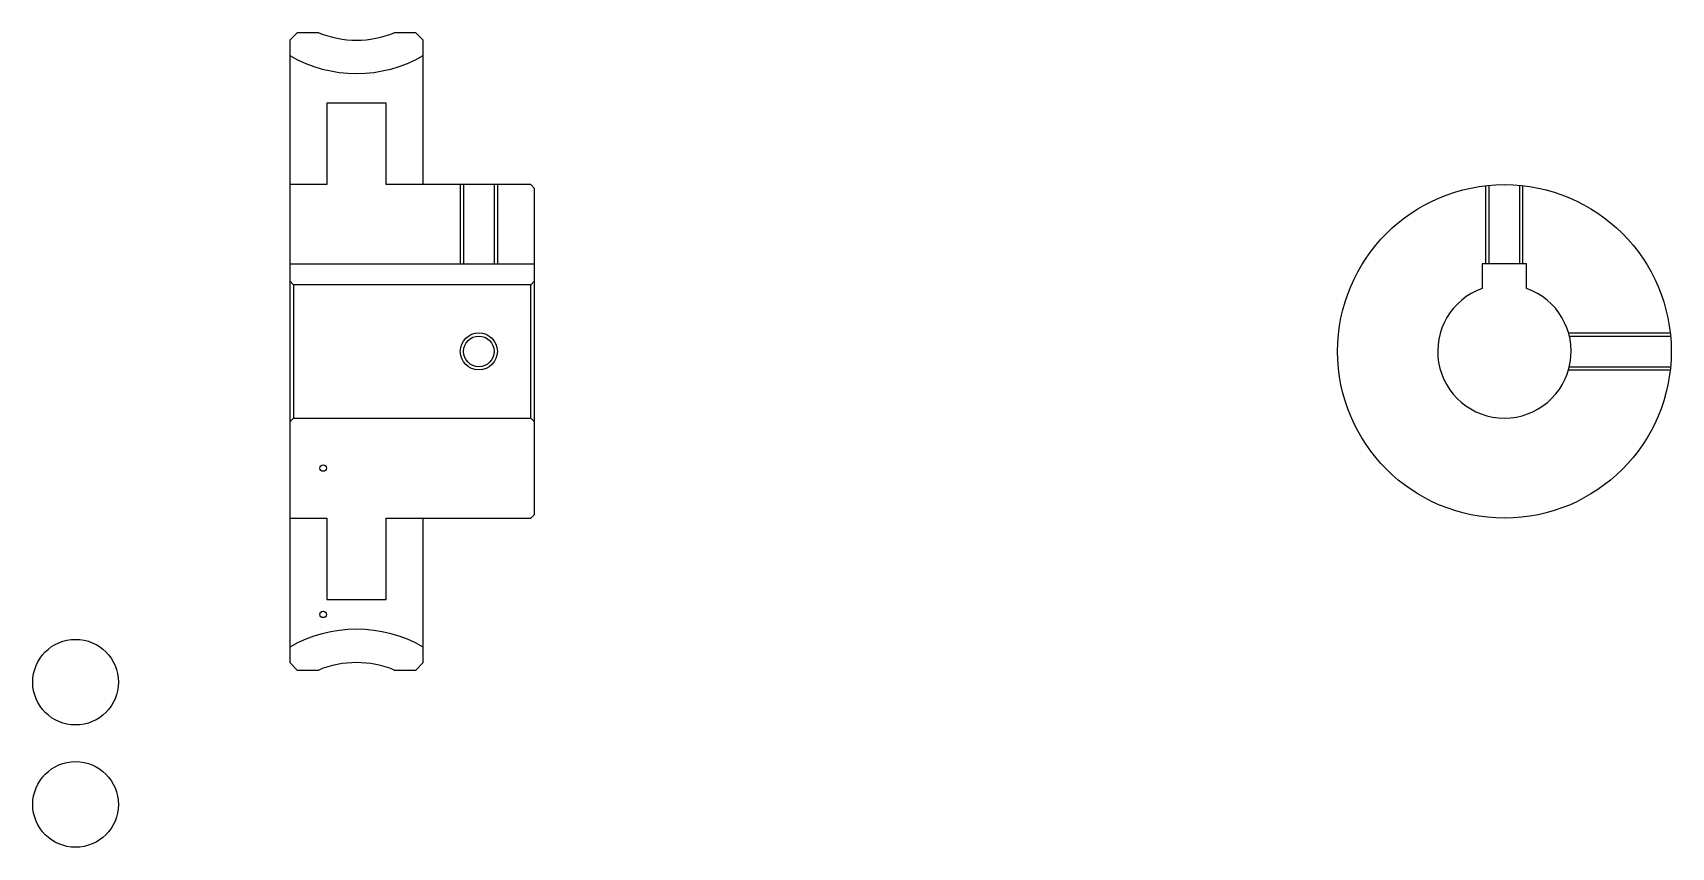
# Model space of a CAD drawing. Header units: metres. Extents: x 75 to 296, y 56 to 166.
import ezdxf

# ---------------------------------------------------------------- set-up
doc = ezdxf.new("R2010")
doc.units = ezdxf.units.M

msp = doc.modelspace()

# ---------------------------------------------------------------- linework, layer by layer
at = {"color": 4}
for p, q in [((109.777779, 134.980545), (142.777771, 134.980545)), ((142.777771, 132.680542), (142.277771, 132.180542)), ((109.777779, 113.68055), (110.277779, 114.18055)), ((142.777771, 113.68055), (142.277771, 114.18055))]:
    msp.add_line(p, q, dxfattribs=at)
for points in [[(113.678757, 166.180542), (110.777779, 166.180542), (109.777779, 165.180542), (109.777779, 113.68055)], [(127.777779, 145.680542), (127.777779, 165.180542), (126.777779, 166.180542), (123.876801, 166.180542)], [(127.777779, 145.680542), (122.777779, 145.680542), (122.777779, 156.680542), (114.777779, 156.680542), (114.777779, 145.680542), (109.777779, 145.680542)], [(127.777779, 100.68055), (142.277771, 100.68055), (142.777771, 101.18055), (142.777771, 145.180542), (142.277771, 145.680542), (127.777779, 145.680542)], [(132.777771, 145.680542), (132.777771, 134.980545)], [(133.212784, 145.680542), (133.212784, 134.980545)], [(137.342773, 145.680542), (137.342773, 134.980545)], [(137.777771, 145.680542), (137.777771, 134.980545)], [(271.111115, 134.980545), (271.111115, 145.541229)], [(271.546112, 134.980545), (271.546112, 145.585587)], [(275.676117, 134.980545), (275.676117, 145.585587)], [(276.111115, 134.980545), (276.111115, 145.541229)], [(276.611115, 131.665833), (276.611115, 134.980545), (270.611115, 134.980545), (270.611115, 131.665833)], [(109.777779, 132.680542), (110.277779, 132.180542), (110.277779, 114.18055), (142.277771, 114.18055), (142.277771, 132.180542), (110.277779, 132.180542)], [(282.256927, 125.68055), (295.971771, 125.68055)], [(282.371002, 125.245552), (296.016144, 125.245552)], [(282.256927, 120.68055), (295.971771, 120.68055)], [(282.371002, 121.115547), (296.016144, 121.115547)], [(109.777779, 113.68055), (109.777779, 81.18055), (110.777779, 80.18055), (113.678757, 80.18055)], [(109.777779, 100.68055), (114.777779, 100.68055), (114.777779, 89.68055), (122.777779, 89.68055), (122.777779, 100.68055), (127.777779, 100.68055)], [(123.876801, 80.18055), (126.777779, 80.18055), (127.777779, 81.18055), (127.777779, 100.68055)]]:
    msp.add_lwpolyline(points, dxfattribs=at)
for centre, radius in [((273.611115, 123.18055), 22.5), ((135.277771, 123.18055), 2.065)]:
    msp.add_circle(centre, radius, dxfattribs=at)
at = {"color": 7}
msp.add_circle((135.277771, 123.18055), 2.5, dxfattribs=at)
at = {"color": 5}
for centre, radius in [((114.277779, 107.43055), 0.433333), ((114.277779, 87.68055), 0.433333), ((80.888885, 78.541656), 5.777778), ((80.888885, 62.04166), 5.777778)]:
    msp.add_circle(centre, radius, dxfattribs=at)
at = {"color": 4}
for centre, radius, start, end in [((118.777779, 178.680542), 13.5, 247.80839416, 292.19160389), ((118.777779, 178.680542), 18, 240.00000297, 299.99999703), ((273.611115, 123.18055), 9, 109.47122094, 70.52877906), ((118.777779, 67.68055), 18, 60.00000297, 119.99999703), ((118.777779, 67.68055), 13.5, 67.80839611, 112.19160584)]:
    msp.add_arc(centre, radius, start, end, dxfattribs=at)

doc.saveas('drawing.dxf')
